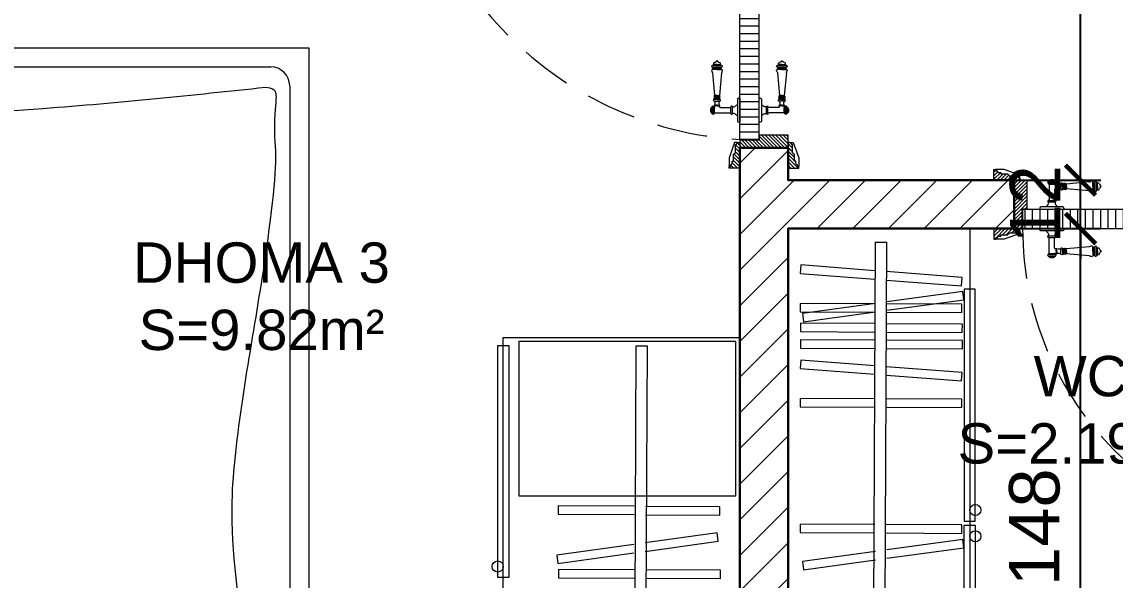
# Model space of a CAD drawing. Header units: centimetres. Extents: x 99002 to 104403, y -55119 to -48358.
# Drawn here: x 99974.4 to 100245.4, y -51526.5 to -51388.1 of the extents above; entities that cross this region are included whole.
import ezdxf

# ---------------------------------------------------------------- set-up
doc = ezdxf.new("R2010")
doc.units = ezdxf.units.CM
doc.header["$LTSCALE"] = 50
doc.header["$MEASUREMENT"] = 0
doc.linetypes.add('CACHE', pattern=[0.375, 0.25, -0.125])
doc.layers.get('0').update_dxf_attribs({"color": 8})
doc.layers.add('COTE 50ème', color=1, linetype='Continuous')
doc.layers.add('DEMOL', color=7, linetype='Continuous', lineweight=60, true_color=0xb38600)
for name, color, linetype, lineweight in [('door', 44, 'Continuous', 5), ('MACONNERIE COUPE', 7, 'Continuous', 30), ('MACONNERIE HACHURE', 253, 'Continuous', 13), ('mobilimi', 8, 'Continuous', 9)]:
    doc.layers.add(name, color=color, linetype=linetype, lineweight=lineweight)
doc.styles.add('RS_TEXT_1.50', font='arial.ttf', dxfattribs={"height": 12.5})
doc.styles.add('RS_TXT_50', font='arial.ttf', dxfattribs={"height": 12.5})
doc.dimstyles.new('RS_50CM_LINEAIRE', dxfattribs={"dimscale": 5, "dimtxt": 12.5, "dimasz": 1.5, "dimexe": 1, "dimexo": 2.5, "dimgap": 1, "dimtad": 1, "dimdec": 1, "dimrnd": 0.5, "dimdsep": 46, "dimtxsty": 'RS_TXT_50', "dimblk1": 'ARCHTICK', "dimblk2": 'ARCHTICK', "dimsah": 1, "dimcen": 2.5, "dimdle": 1, "dimclrt": 4, "dimadec": 0, "dimazin": 2, "dimtfac": 1, "dimtdec": 1, "dimtix": 1, "dimtmove": 2, "dimatfit": 3, "dimfxl": 1, "dimtolj": 1, "dimtzin": 0, "dimarcsym": 0})

# ---------------------------------------------------------------- blocks, each defined once
blk = doc.blocks.new('door900')
at = {"color": 0}
for p, q in [((-9.3, 67.7), (9.3, 67.7)), ((9.3, 65.2), (-9.3, 65.2)), ((-6.8, 71.5), (-6.8, 70.2)), ((-5.5, 71.5), (-6.8, 71.5)), ((-6.8, 70.2), (6.8, 70.2)), ((-6.8, 62.7), (-6.8, 24)), ((-6.8, 62.7), (6.8, 62.7)), ((-5.5, 71.5), (5.5, 71.5)), ((5.5, 71.5), (6.8, 71.5)), ((6.8, 71.5), (6.8, 70.2)), ((8.7, 62.7), (6.8, 62.7)), ((10.5, 56.8), (10.5, 62.5)), ((10.5, 56.8), (10.5, 51.1)), ((12.7, 56.8), (12.7, 62.5)), ((12.7, 56.8), (12.7, 51.1)), ((22.5, 63.8), (22.5, 49.8)), ((26.5, 56.8), (26.5, 63.8)), ((26.5, 63.8), (29.1, 63.8)), ((26.5, 63.8), (29.1, 63.8)), ((26.5, 56.8), (26.5, 49.8)), ((29.1, 63.8), (29.1, 62.8)), ((29.1, 62.8), (29.1, 56.8)), ((29.1, 50.8), (29.1, 56.8)), ((31.1, 62.8), (31.1, 56.8)), ((31.1, 50.8), (31.1, 56.8)), ((34.1, 56.8), (34.1, 62.8)), ((34.1, 62.8), (34.1, 56.8)), ((34.1, 50.8), (34.1, 56.8)), ((34.1, 56.8), (34.1, 50.8)), ((92.8, 68.1), (36.2, 62.8)), ((36.2, 56.8), (36.2, 62.8)), ((36.2, 56.8), (36.2, 50.8)), ((101.2, 67.3), (103.2, 68)), ((101.2, 56.8), (101.2, 67.3)), ((101.2, 56.8), (101.2, 46.3)), ((103.2, 68), (103.2, 67.7)), ((103.2, 56.8), (103.2, 68)), ((103.2, 56.8), (103.2, 46.3)), ((106.5, 68), (105.5, 67.3)), ((105.5, 56.8), (105.5, 67.3)), ((105.5, 56.8), (105.5, 46.3)), ((106.5, 56.8), (106.5, 68)), ((106.5, 56.8), (106.5, 45.7)), ((110.7, 68), (111.8, 67.3)), ((110.7, 56.8), (110.7, 68)), ((110.7, 56.8), (110.7, 45.7)), ((111.8, 56.8), (111.8, 67.3)), ((111.8, 66.2), (113.3, 66.2)), ((111.8, 56.8), (111.8, 46.3)), ((113.3, 56.8), (113.3, 66.2)), ((113.3, 56.8), (113.3, 47.5)), ((120.5, 56.8), (120.5, 58.6)), ((120.5, 56.8), (120.5, 55)), ((6.8, 49.1), (6.8, 24)), ((8.7, 50.9), (8.7, 50.9)), ((26.5, 49.8), (29.1, 49.8)), ((26.5, 49.8), (29.1, 49.8)), ((29.1, 50.8), (29.1, 49.8)), ((29.1, 49.8), (29.1, 49.8)), ((92.8, 45.5), (36.2, 50.8)), ((101.2, 46.3), (103.2, 45.7)), ((103.2, 45.9), (103.2, 45.7)), ((106.5, 45.7), (105.5, 46.3)), ((110.7, 45.7), (111.8, 46.3)), ((111.8, 47.5), (113.3, 47.5)), ((-30, 3), (-30, 0)), ((30, 0), (-30, 0)), ((27, 6), (-27, 6)), ((-8.3, 22.3), (8.3, 22.3)), ((-8.3, 18.3), (8.3, 18.3)), ((30, 3), (30, 0))]:
    blk.add_line(p, q, dxfattribs=at)
for centre, radius, start, end in [((-9.3, 66.5), 1.25, 90, 270), ((-6.8, 67.7), 2.51, 90.115, 179.885), ((-6.8, 65.2), 2.51, 180.115, 269.885), ((0, 64), 9.29, 53.4104, 126.5896), ((6.8, 67.7), 2.51, 0.115, 89.885), ((6.8, 65.2), 2.51, 270.115, 359.885), ((8.6, 64.9), 2.15, 272.7029, 297.6142), ((9.3, 66.5), 1.25, 270, 90), ((10, 62.5), 0.561, 3.7097, 127.9634), ((11.6, 62.5), 1.1, 0.0106, 179.9894), ((16.7, 70.5), 8.83, 243.5466, 311.3694), ((24.5, 63.7), 2.01, 4.1469, 175.8531), ((30.1, 62.8), 1.03, 0, 180.0014), ((32.6, 62.8), 1.48, 0, 180), ((35.2, 62.8), 1.03, 0, 180), ((32.6, 62.8), 1.48, 1.563306237032948e-10, 2.08440831604393e-10), ((93.1, 72.5), 4.4, 266.3976, 315.6468), ((98.3, 67.4), 2.89, 358.3861, 135.6468), ((104.3, 67.6), 1.15, 170.914, 348.1019), ((108.6, 68), 2.1, 0, 180), ((115.5, 62.5), 2.84, 13.4568, 140.4953), ((127.9, 65.2), 9.88, 191.9991, 221.6757), ((127.9, 48.5), 9.88, 138.3243, 168.0009), ((120.5, 56.8), 1.79, 0, 90), ((120.5, 56.8), 1.79, 270, 0), ((8.7, 49), 1.91, 88.7426, 178.1515), ((8.6, 48.8), 2.15, 62.3858, 87.2971), ((10, 51.1), 0.561, 232.0366, 356.2903), ((11.6, 51.1), 1.1, 180.0106, 359.9894), ((16.7, 43.2), 8.83, 48.6306, 116.4534), ((24.5, 50), 2.01, 184.1469, 355.8531), ((30.1, 50.8), 1.03, 179.9972, 0), ((32.6, 50.8), 1.48, 180, 0), ((35.2, 50.8), 1.03, 180, 0), ((93.1, 41.1), 4.4, 44.3532, 93.6024), ((98.3, 46.2), 2.89, 224.3532, 1.6139), ((104.3, 46.1), 1.15, 11.8981, 189.086), ((108.6, 45.7), 2.1, 180, 0), ((115.5, 51.2), 2.84, 219.5047, 346.5432), ((-27, 3), 3, 90, 180), ((-6.8, 6), 6, 130.5908, 180), ((-16.6, 16.6), 8.41, 314.3689, 12.0705), ((-8.3, 20.3), 2, 90, 270), ((-8.5, 24), 1.71, 275.059, 359.7825), ((8.5, 24), 1.71, 180.2175, 264.941), ((16.6, 16.6), 8.41, 167.9295, 225.6311), ((8.3, 20.3), 2, 270, 90), ((6.8, 6), 6, 0, 49.4092), ((27, 3), 3, 0, 90)]:
    blk.add_arc(centre, radius, start, end, dxfattribs=at)
blk = doc.blocks.new('_ArchTick')
at = {"color": 0, "linetype": 'ByBlock', "const_width": 0.15}
blk.add_lwpolyline([(-0.5, -0.5), (0.5, 0.5)], dxfattribs=at)
blk = doc.blocks.new('*D1086')
at = {"layer": 'COTE 50ème', "color": 0, "lineweight": -2, "ltscale": 0.5, "transparency": 16777216}
for p, q in [((100236.8, -51592.36), (100236.8, -51434.36)), ((100210.9, -51439.36), (100241.8, -51439.36)), ((100206.08, -51587.36), (100241.8, -51587.36))]:
    blk.add_line(p, q, dxfattribs=at)
at = {"layer": 'Defpoints', "color": 0, "ltscale": 0.5, "transparency": 16777216}
for p in [(100198.4, -51439.36), (100236.8, -51439.36), (100193.58, -51587.36)]:
    blk.add_point(p, dxfattribs=at)
at = {"layer": 'COTE 50ème', "color": 0, "lineweight": -2, "ltscale": 0.5, "transparency": 16777216, "xscale": 7.5, "yscale": 7.5, "zscale": 7.5}
for p, rotation in [((100236.8, -51439.36), 90), ((100236.8, -51587.36), 270)]:
    blk.add_blockref('_ArchTick', p, dxfattribs=dict(at, rotation=rotation))
at = {"layer": 'COTE 50ème', "color": 4, "ltscale": 0.5, "transparency": 16777216, "insert": (100225.42, -51513.36), "char_height": 12.5, "attachment_point": 5, "rotation": 90, "style": 'RS_TXT_50'}
blk.add_mtext('\\A1;148', dxfattribs=at)
blk = doc.blocks.new('*D1087')
at = {"layer": 'COTE 50ème', "color": 0, "lineweight": -2, "ltscale": 0.5, "transparency": 16777216}
for p, q in [((100236.8, -51427.36), (100236.8, -51419.86)), ((100210.9, -51427.36), (100241.8, -51427.36)), ((100236.8, -51439.36), (100236.8, -51427.36)), ((100210.9, -51439.36), (100241.8, -51439.36)), ((100236.8, -51439.36), (100236.8, -51446.86))]:
    blk.add_line(p, q, dxfattribs=at)
at = {"layer": 'Defpoints', "color": 0, "ltscale": 0.5, "transparency": 16777216}
for p in [(100198.4, -51427.36), (100236.8, -51427.36), (100198.4, -51439.36)]:
    blk.add_point(p, dxfattribs=at)
at = {"layer": 'COTE 50ème', "color": 0, "lineweight": -2, "ltscale": 0.5, "transparency": 16777216, "xscale": 7.5, "yscale": 7.5, "zscale": 7.5}
for p, rotation in [((100236.8, -51427.36), 270), ((100236.8, -51439.36), 90)]:
    blk.add_blockref('_ArchTick', p, dxfattribs=dict(at, rotation=rotation))
at = {"layer": 'COTE 50ème', "color": 4, "ltscale": 0.5, "transparency": 16777216, "insert": (100225.53, -51433.36), "char_height": 12.5, "attachment_point": 5, "rotation": 90, "style": 'RS_TXT_50'}
blk.add_mtext('\\A1;12', dxfattribs=at)
blk = doc.blocks.new('*D1088')
at = {"layer": 'COTE 50ème', "color": 0, "lineweight": -2, "ltscale": 0.5, "transparency": 16777216}
for p, q in [((100236.8, -51432.36), (100236.8, -51312.36)), ((100188.34, -51317.36), (100241.8, -51317.36)), ((100210.9, -51427.36), (100241.8, -51427.36))]:
    blk.add_line(p, q, dxfattribs=at)
at = {"layer": 'Defpoints', "color": 0, "ltscale": 0.5, "transparency": 16777216}
for p in [(100175.84, -51317.36), (100236.8, -51317.36), (100198.4, -51427.36)]:
    blk.add_point(p, dxfattribs=at)
at = {"layer": 'COTE 50ème', "color": 0, "lineweight": -2, "ltscale": 0.5, "transparency": 16777216, "xscale": 7.5, "yscale": 7.5, "zscale": 7.5}
for p, rotation in [((100236.8, -51317.36), 90), ((100236.8, -51427.36), 270)]:
    blk.add_blockref('_ArchTick', p, dxfattribs=dict(at, rotation=rotation))
at = {"layer": 'COTE 50ème', "color": 4, "ltscale": 0.5, "transparency": 16777216, "insert": (100225.42, -51372.36), "char_height": 12.5, "attachment_point": 5, "rotation": 90, "style": 'RS_TXT_50'}
blk.add_mtext('\\A1;110', dxfattribs=at)

msp = doc.modelspace()

# ---------------------------------------------------------------- hatches: boundary and pattern name
at = {"layer": 'door'}
h = msp.add_hatch(dxfattribs=at)
h.set_pattern_fill('ANSI31', color=256, scale=15, angle=675)
h.set_pattern_definition([(360, (799.9394, -4157.9047), (1e-15, 1.875), [])])
h.paths.add_polyline_path([(100157.11, -51329.46), (100157.11, -51417.27), (100152.39, -51417.27), (100152.39, -51329.46)])
h = msp.add_hatch(dxfattribs=at)
h.set_pattern_fill('ANSI31', color=256, scale=5, angle=1170)
h.set_pattern_definition([(135, (44847.3718, -197666.61976), (-0.4419417382, -0.4419417382), [])])
h.paths.add_polyline_path([(100164.34, -51419.36), (100164.34, -51416.22), (100157.16, -51416.22), (100157.16, -51417.48), (100152.34, -51417.48), (100152.34, -51419.36)])
edge = h.paths.add_edge_path()
edge.add_line((100166.23, -51423.11), (100166.23, -51422.7))
edge.add_line((100166.23, -51422.7), (100165.91, -51422.7))
edge.add_line((100165.91, -51422.7), (100165.91, -51420.93))
edge.add_line((100165.91, -51420.93), (100165.7, -51420.93))
edge.add_arc((100165.39, -51420.93), 0.314, 360, 450)
edge.add_line((100165.39, -51420.62), (100165.39, -51418.52))
edge.add_line((100165.39, -51418.52), (100165.18, -51418.52))
edge.add_arc((100164.87, -51418.52), 0.314, 360, 450)
edge.add_line((100164.87, -51418.21), (100164.87, -51418))
edge.add_line((100164.87, -51418), (100164.34, -51418))
edge.add_line((100164.34, -51418), (100164.34, -51424.36))
edge.add_line((100164.34, -51424.36), (100166.96, -51424.36))
edge.add_line((100166.96, -51424.36), (100166.96, -51423.95))
edge.add_line((100166.96, -51423.95), (100166.65, -51423.95))
edge.add_line((100166.65, -51423.95), (100166.65, -51423.53))
edge.add_arc((100166.65, -51423.11), 0.419, 180, 270, ccw=False)
edge = h.paths.add_edge_path()
edge.add_line((100150.46, -51423.11), (100150.46, -51422.7))
edge.add_line((100150.46, -51422.7), (100150.77, -51422.7))
edge.add_line((100150.77, -51422.7), (100150.77, -51420.93))
edge.add_line((100150.77, -51420.93), (100150.98, -51420.93))
edge.add_arc((100151.29, -51420.93), 0.314, 90, 180, ccw=False)
edge.add_line((100151.29, -51420.62), (100151.29, -51418.52))
edge.add_line((100151.29, -51418.52), (100151.5, -51418.52))
edge.add_arc((100151.82, -51418.52), 0.314, 90, 180, ccw=False)
edge.add_line((100151.82, -51418.21), (100151.82, -51418))
edge.add_line((100151.82, -51418), (100152.34, -51418))
edge.add_line((100152.34, -51418), (100152.34, -51424.36))
edge.add_line((100152.34, -51424.36), (100149.72, -51424.36))
edge.add_line((100149.72, -51424.36), (100149.72, -51423.95))
edge.add_line((100149.72, -51423.95), (100150.04, -51423.95))
edge.add_line((100150.04, -51423.95), (100150.04, -51423.53))
edge.add_arc((100150.04, -51423.11), 0.419, 270, 360)
h = msp.add_hatch(dxfattribs=at)
h.set_pattern_fill('ANSI31', color=256, scale=5, angle=1080)
h.set_pattern_definition([(45, (-47606.9268, 3877.60796), (-0.4419417382, 0.4419417382), [])])
h.paths.add_polyline_path([(100220.35, -51427.36), (100223.5, -51427.36), (100223.5, -51434.54), (100222.24, -51434.54), (100222.24, -51439.36), (100220.35, -51439.36)])
edge = h.paths.add_edge_path()
edge.add_line((100216.6, -51425.48), (100217.02, -51425.48))
edge.add_line((100217.02, -51425.48), (100217.02, -51425.79))
edge.add_line((100217.02, -51425.79), (100218.78, -51425.79))
edge.add_line((100218.78, -51425.79), (100218.78, -51426))
edge.add_arc((100218.78, -51426.31), 0.314, 360, 450, ccw=False)
edge.add_line((100219.1, -51426.31), (100221.19, -51426.31))
edge.add_line((100221.19, -51426.31), (100221.19, -51426.52))
edge.add_arc((100221.19, -51426.84), 0.314, 360, 450, ccw=False)
edge.add_line((100221.51, -51426.84), (100221.72, -51426.84))
edge.add_line((100221.72, -51426.84), (100221.72, -51427.36))
edge.add_line((100221.72, -51427.36), (100215.35, -51427.36))
edge.add_line((100215.35, -51427.36), (100215.35, -51424.74))
edge.add_line((100215.35, -51424.74), (100215.76, -51424.74))
edge.add_line((100215.76, -51424.74), (100215.76, -51425.06))
edge.add_line((100215.76, -51425.06), (100216.18, -51425.06))
edge.add_arc((100216.6, -51425.06), 0.419, 180, 270)
edge = h.paths.add_edge_path()
edge.add_line((100216.6, -51441.25), (100217.02, -51441.25))
edge.add_line((100217.02, -51441.25), (100217.02, -51440.93))
edge.add_line((100217.02, -51440.93), (100218.78, -51440.93))
edge.add_line((100218.78, -51440.93), (100218.78, -51440.72))
edge.add_arc((100218.78, -51440.41), 0.314, 270, 360)
edge.add_line((100219.1, -51440.41), (100221.19, -51440.41))
edge.add_line((100221.19, -51440.41), (100221.19, -51440.2))
edge.add_arc((100221.19, -51439.89), 0.314, 270, 360)
edge.add_line((100221.51, -51439.89), (100221.72, -51439.89))
edge.add_line((100221.72, -51439.89), (100221.72, -51439.36))
edge.add_line((100221.72, -51439.36), (100215.35, -51439.36))
edge.add_line((100215.35, -51439.36), (100215.35, -51441.98))
edge.add_line((100215.35, -51441.98), (100215.76, -51441.98))
edge.add_line((100215.76, -51441.98), (100215.76, -51441.67))
edge.add_line((100215.76, -51441.67), (100216.18, -51441.67))
edge.add_arc((100216.6, -51441.67), 0.419, 450, 540, ccw=False)
h = msp.add_hatch(dxfattribs=at)
h.set_pattern_fill('ANSI31', color=256, scale=15, angle=585)
h.set_pattern_definition([(270, (145901.7883, 47925.0404), (1.875, -2e-15), [])])
h.paths.add_polyline_path([(100300.25, -51434.6), (100222.45, -51434.6), (100222.45, -51439.31), (100300.25, -51439.31)])
at = {"layer": 'MACONNERIE HACHURE'}
h = msp.add_hatch(dxfattribs=at)
h.set_pattern_fill('ANSI31', color=256, scale=50, style=0)
h.set_pattern_definition([(45, (0, 5835.283), (-4.41941738, 4.41941738), [])])
h.paths.add_polyline_path([(101144.34, -51327.36), (101124.34, -51327.36), (101124.34, -51297.36), (101144.34, -51297.36)])
h.paths.add_polyline_path([(100644.34, -51327.36), (100664.34, -51327.36), (100664.34, -51297.36), (100644.34, -51297.36)])
h.paths.add_polyline_path([(101224.34, -50332.36), (101199.34, -50332.36), (101199.34, -50238.36), (101224.34, -50238.36)])
h.paths.add_polyline_path([(101224.34, -50357.36), (101199.34, -50357.36), (101199.34, -50513.36), (101147.34, -50513.36), (101147.34, -50535.36), (101159.34, -50535.36), (101159.34, -50525.36), (101284.34, -50525.36), (101284.34, -50513.36), (101224.34, -50513.36)])
h.paths.add_polyline_path([(100564.34, -50332.36), (100589.34, -50332.36), (100589.34, -50238.36), (100564.34, -50238.36)])
h.paths.add_polyline_path([(101329.34, -50332.36), (101499.34, -50332.36), (101499.34, -50357.36), (101329.34, -50357.36)])
h.paths.add_polyline_path([(101624.34, -49932.36), (101524.34, -49932.36), (101524.34, -49907.36), (101624.34, -49907.36)])
h.paths.add_polyline_path([(101284.34, -49932.36), (101344.34, -49932.36), (101344.34, -49907.36), (101259.34, -49907.36), (101259.34, -49972.36), (101224.34, -49972.36), (101224.34, -49997.36), (101284.34, -49997.36)])
h.paths.add_polyline_path([(101964.34, -50062.36), (101964.34, -49997.36), (101859.34, -49997.36), (101859.34, -49932.36), (101804.34, -49932.36), (101804.34, -49907.36), (101884.34, -49907.36), (101884.34, -49972.36), (101994.34, -49972.36), (101994.34, -50037.36), (102012.19, -50037.36), (102012.19, -50062.36)])
h.paths.add_polyline_path([(101994.34, -50332.36), (101969.34, -50332.36), (101969.34, -50299.36), (101994.34, -50299.36)])
h.paths.add_polyline_path([(100164.34, -49932.36), (100264.34, -49932.36), (100264.34, -49907.36), (100164.34, -49907.36)])
h.paths.add_polyline_path([(100504.34, -49932.36), (100444.34, -49932.36), (100444.34, -49907.36), (100529.34, -49907.36), (100529.34, -49972.36), (100564.34, -49972.36), (100564.34, -49997.36), (100504.34, -49997.36)])
h.paths.add_polyline_path([(99824.34, -50062.36), (99824.34, -49997.36), (99929.34, -49997.36), (99929.34, -49932.36), (99984.34, -49932.36), (99984.34, -49907.36), (99904.34, -49907.36), (99904.34, -49972.36), (99794.34, -49972.36), (99794.34, -50037.36), (99776.49, -50037.36), (99776.49, -50062.36)])
h.paths.add_polyline_path([(99794.34, -50332.36), (99819.34, -50332.36), (99819.34, -50299.36), (99794.34, -50299.36)])
h.paths.add_polyline_path([(100121.34, -50332.36), (100104.34, -50332.21), (100104.34, -50357.21), (100121.34, -50357.36)])
h.paths.add_polyline_path([(101667.34, -50332.36), (101684.34, -50332.21), (101684.34, -50357.21), (101667.34, -50357.36)])
h.paths.add_polyline_path([(101969.34, -50417.36), (101994.34, -50417.36), (101994.34, -50357.36), (101969.34, -50357.36)])
h.paths.add_polyline_path([(101499.34, -51305.36), (101509.34, -51305.36), (101509.34, -51317.36), (101469.34, -51317.36), (101469.34, -51305.36), (101479.34, -51305.36), (101479.34, -50987.36), (101309.34, -50987.36), (101309.34, -51305.36), (101387.35, -51305.36), (101387.35, -51317.36), (101289.34, -51317.36), (101289.34, -50957.36), (101859.34, -50957.36), (101859.34, -50912.36), (101884.34, -50912.36), (101884.34, -50962.36), (101994.34, -50962.36), (101994.34, -50982.36), (101884.34, -50982.36), (101884.34, -51032.36), (101859.34, -51032.36), (101859.34, -50987.36), (101499.34, -50987.36)])
h.paths.add_polyline_path([(100459.34, -50332.36), (100289.34, -50332.36), (100289.34, -50357.36), (100459.34, -50357.36)])
h.paths.add_polyline_path([(100164.34, -50363.36), (100164.34, -50358.36), (100216.34, -50358.36), (100216.34, -50357.36), (100221.34, -50357.36), (100221.34, -50363.36)])
h.paths.add_polyline_path([(100714.18, -51192.36), (100664.34, -51192.36), (100664.34, -51152.36), (100714.18, -51152.36)])
h.paths.add_polyline_path([(100874.34, -51192.36), (100834.34, -51192.36), (100834.34, -51152.36), (100874.34, -51152.36)])
h.paths.add_polyline_path([(100734.34, -51547.36), (100644.34, -51547.36), (100644.34, -51487.36), (100491.34, -51487.36), (100491.34, -51750.36), (100479.34, -51750.36), (100479.34, -51612.36), (100469.34, -51612.36), (100469.34, -51600.36), (100479.34, -51600.36), (100479.34, -51462.36), (100644.34, -51462.36), (100644.34, -51427.36), (100664.34, -51427.36), (100664.34, -51511.36), (100734.34, -51511.36), (100734.34, -51462.36), (100769.34, -51462.36), (100769.34, -51482.36), (100759.34, -51482.36), (100759.34, -51532.36), (100734.34, -51532.36), (100734.34, -51516.36), (100664.34, -51516.36), (100664.34, -51542.36), (100734.34, -51542.36)])
h.paths.add_polyline_path([(99929.34, -51940.47), (99904.34, -51940.47), (99904.34, -51987.36), (99929.34, -51987.36)])
h.paths.add_polyline_path([(100289.34, -51305.36), (100279.34, -51305.36), (100279.34, -51317.36), (100319.34, -51317.36), (100319.34, -51305.36), (100309.34, -51305.36), (100309.34, -50987.36), (100479.34, -50987.36), (100479.34, -51305.36), (100401.33, -51305.36), (100401.33, -51317.36), (100499.34, -51317.36), (100499.34, -50957.36), (99929.34, -50957.36), (99929.34, -50912.36), (99904.34, -50912.36), (99904.34, -50962.36), (99794.34, -50962.36), (99794.34, -50982.36), (99904.34, -50982.36), (99904.34, -51032.36), (99929.34, -51032.36), (99929.34, -50987.36), (100289.34, -50987.36)])
h.paths.add_polyline_path([(99819.34, -50417.36), (99794.34, -50417.36), (99794.34, -50357.36), (99819.34, -50357.36)])
h.paths.add_polyline_path([(100564.34, -50357.36), (100589.34, -50357.36), (100589.34, -50513.36), (100641.34, -50513.36), (100641.34, -50535.36), (100629.34, -50535.36), (100629.34, -50525.36), (100504.34, -50525.36), (100504.34, -50513.36), (100564.34, -50513.36)])
h.paths.add_polyline_path([(100589.34, -50162.36), (100589.34, -50142.36), (100639.34, -50142.36), (100639.34, -50022.36), (100664.34, -50022.36), (100664.34, -50137.36), (100681.84, -50137.36), (100681.84, -50162.36)])
h.paths.add_polyline_path([(99929.34, -51612.36), (99929.34, -51670.47), (99904.34, -51670.47), (99904.34, -51617.36), (99794.34, -51617.36), (99794.34, -51527.36), (99819.34, -51527.36), (99819.34, -51592.36), (100152.34, -51592.36), (100152.34, -51419.36), (100164.34, -51419.36), (100164.34, -51427.36), (100220.34, -51427.36), (100220.34, -51439.36), (100164.34, -51439.36), (100164.34, -51587.36), (100312.34, -51587.36), (100312.34, -51439.36), (100302.34, -51439.36), (100302.34, -51427.36), (100324.34, -51427.36), (100324.34, -51600.36), (100377.21, -51600.36), (100377.21, -51612.36)])
h.paths.add_polyline_path([(100164.34, -51285.36), (100164.34, -51305.36), (100187.34, -51305.36), (100187.34, -51317.36), (100164.34, -51317.36), (100164.34, -51327.36), (100152.34, -51327.36), (100152.34, -51297.36), (99929.34, -51297.36), (99929.34, -51285.36)])
h.paths.add_polyline_path([(100729.34, -50647.36), (100729.34, -50635.36), (100641.34, -50635.36), (100641.34, -50627.36), (100629.34, -50627.36), (100629.34, -50647.36)])
h.paths.add_polyline_path([(99819.34, -51297.36), (99794.34, -51297.36), (99794.34, -51347.36), (99819.34, -51347.36)])
h.paths.add_polyline_path([(99819.34, -50647.36), (99794.34, -50647.36), (99794.34, -50597.36), (99819.34, -50597.36)])
h.paths.add_polyline_path([(99929.34, -51247.36), (99904.34, -51247.36), (99904.34, -51192.47), (99929.34, -51192.47)], flags=17)
h.paths.add_polyline_path([(99929.34, -50697.36), (99904.34, -50697.36), (99904.34, -50752.25), (99929.34, -50752.25)])
h.paths.add_polyline_path([(101074.51, -51192.36), (101124.34, -51192.36), (101124.34, -51152.36), (101074.51, -51152.36)])
h.paths.add_polyline_path([(100914.34, -51192.36), (100954.34, -51192.36), (100954.34, -51152.36), (100914.34, -51152.36)])
h.paths.add_polyline_path([(100759.34, -52012.36), (100779.34, -52012.36), (100779.34, -52037.36), (100759.34, -52037.36)])
h.paths.add_polyline_path([(100444.34, -52012.36), (100444.34, -52037.36), (100624.34, -52037.36), (100624.34, -52012.36), (100491.34, -52012.36), (100491.34, -51842.36), (100479.34, -51842.36), (100479.34, -52012.36)])
h.paths.add_polyline_path([(101054.34, -51547.36), (101144.34, -51547.36), (101144.34, -51487.36), (101297.34, -51487.36), (101297.34, -51752.36), (101309.34, -51752.36), (101309.34, -51612.36), (101319.34, -51612.36), (101319.34, -51600.36), (101309.34, -51600.36), (101309.34, -51462.36), (101144.34, -51462.36), (101144.34, -51427.36), (101124.34, -51427.36), (101124.34, -51511.36), (101054.34, -51511.36), (101054.34, -51462.36), (100869.34, -51462.36), (100869.34, -51482.36), (101029.34, -51482.36), (101029.34, -51532.36), (101054.34, -51532.36), (101054.34, -51516.36), (101124.34, -51516.36), (101124.34, -51542.36), (101054.34, -51542.36)])
h.paths.add_polyline_path([(101859.34, -51940.47), (101884.34, -51940.47), (101884.34, -51987.36), (101859.34, -51987.36)])
h.paths.add_polyline_path([(100879.34, -50162.36), (100861.84, -50162.36), (100861.84, -50137.36), (100879.34, -50137.36), (100879.34, -49972.36), (100909.34, -49972.36), (100909.34, -50137.36), (100926.84, -50137.36), (100926.84, -50162.36), (100909.34, -50162.36), (100909.34, -50635.36), (100977.34, -50635.36), (100977.34, -50647.36), (100909.34, -50647.36), (100909.34, -50822.36), (100879.34, -50822.36), (100879.34, -50647.36), (100811.34, -50647.36), (100811.34, -50635.36), (100879.34, -50635.36)])
h.paths.add_polyline_path([(101199.34, -50162.36), (101199.34, -50142.36), (101149.34, -50142.36), (101149.34, -50022.36), (101124.34, -50022.36), (101124.34, -50137.36), (101106.84, -50137.36), (101106.84, -50162.36)])
h.paths.add_polyline_path([(99929.34, -52012.36), (99984.34, -52012.36), (99984.34, -52037.36), (99929.34, -52037.36)])
h.paths.add_polyline_path([(100164.34, -52012.36), (100164.34, -52037.36), (100264.34, -52037.36), (100264.34, -52012.36)])
h.paths.add_polyline_path([(100879.34, -52012.36), (101029.34, -52012.36), (101029.34, -52037.36), (100879.34, -52037.36)])
h.paths.add_polyline_path([(101164.34, -52012.36), (101297.34, -52012.36), (101297.34, -51842.36), (101309.34, -51842.36), (101309.34, -52012.36), (101859.34, -52012.36), (101859.34, -52037.36), (101164.34, -52037.36)])
h.paths.add_polyline_path([(101859.34, -51612.36), (101859.34, -51670.47), (101884.34, -51670.47), (101884.34, -51617.36), (101994.34, -51617.36), (101994.34, -51527.36), (101969.34, -51527.36), (101969.34, -51592.36), (101636.34, -51592.36), (101636.34, -51419.36), (101624.34, -51419.36), (101624.34, -51427.36), (101568.34, -51427.36), (101568.34, -51439.36), (101624.34, -51439.36), (101624.34, -51587.36), (101476.34, -51587.36), (101476.34, -51439.36), (101486.34, -51439.36), (101486.34, -51427.36), (101464.34, -51427.36), (101464.34, -51600.36), (101411.48, -51600.36), (101411.48, -51612.36)])
h.paths.add_polyline_path([(101624.34, -51285.36), (101624.34, -51305.36), (101601.34, -51305.36), (101601.34, -51317.36), (101624.34, -51317.36), (101624.34, -51327.36), (101636.34, -51327.36), (101636.34, -51297.36), (101859.34, -51297.36), (101859.34, -51285.36)])
h.paths.add_polyline_path([(101059.34, -50647.36), (101059.34, -50635.36), (101147.34, -50635.36), (101147.34, -50627.36), (101159.34, -50627.36), (101159.34, -50647.36)])
h.paths.add_polyline_path([(101969.34, -51297.36), (101994.34, -51297.36), (101994.34, -51347.36), (101969.34, -51347.36)])
h.paths.add_polyline_path([(101969.34, -50647.36), (101994.34, -50647.36), (101994.34, -50597.36), (101969.34, -50597.36)])
h.paths.add_polyline_path([(101859.34, -51247.36), (101884.34, -51247.36), (101884.34, -51192.47), (101859.34, -51192.47)], flags=17)
h.paths.add_polyline_path([(101859.34, -50697.36), (101884.34, -50697.36), (101884.34, -50752.25), (101859.34, -50752.25)])

# ---------------------------------------------------------------- linework, layer by layer
at = {"layer": 'door'}
for points in [[(100157.11, -51329.46), (100157.11, -51417.27), (100152.39, -51417.27), (100152.39, -51329.46), (100157.11, -51329.46)], [(100164.34, -51419.36), (100164.34, -51416.22), (100157.16, -51416.22), (100157.16, -51417.48), (100152.34, -51417.48), (100152.34, -51419.36), (100164.34, -51419.36)], [(100151.82, -51418), (100151.08, -51418), (100149.72, -51421.86), (100149.72, -51423.95)], [(100164.87, -51418), (100165.6, -51418), (100166.96, -51421.86), (100166.96, -51423.95)], [(100221.72, -51426.84), (100221.72, -51426.11), (100217.86, -51424.74), (100215.76, -51424.74)], [(100220.35, -51427.36), (100223.5, -51427.36), (100223.5, -51434.54), (100222.24, -51434.54), (100222.24, -51439.36), (100220.35, -51439.36), (100220.35, -51427.36)], [(100300.25, -51434.6), (100222.45, -51434.6), (100222.45, -51439.31), (100300.25, -51439.31), (100300.25, -51434.6)], [(100221.72, -51439.89), (100221.72, -51440.62), (100217.86, -51441.98), (100215.76, -51441.98)]]:
    msp.add_lwpolyline(points, dxfattribs=at)
for points in [[(100150.46, -51423.11), (100150.46, -51422.7), (100150.77, -51422.7), (100150.77, -51420.93), (100150.98, -51420.93, -0.414214), (100151.29, -51420.62), (100151.29, -51418.52), (100151.5, -51418.52, -0.414214), (100151.82, -51418.21), (100151.82, -51418), (100152.34, -51418), (100152.34, -51424.36), (100149.72, -51424.36), (100149.72, -51423.95), (100150.04, -51423.95), (100150.04, -51423.53, 0.414214), (100150.46, -51423.11)], [(100166.23, -51423.11), (100166.23, -51422.7), (100165.91, -51422.7), (100165.91, -51420.93), (100165.7, -51420.93, 0.414214), (100165.39, -51420.62), (100165.39, -51418.52), (100165.18, -51418.52, 0.414214), (100164.87, -51418.21), (100164.87, -51418), (100164.34, -51418), (100164.34, -51424.36), (100166.96, -51424.36), (100166.96, -51423.95), (100166.65, -51423.95), (100166.65, -51423.53, -0.414214), (100166.23, -51423.11)], [(100216.6, -51425.48), (100217.02, -51425.48), (100217.02, -51425.79), (100218.78, -51425.79), (100218.78, -51426, -0.414214), (100219.1, -51426.31), (100221.19, -51426.31), (100221.19, -51426.52, -0.414214), (100221.51, -51426.84), (100221.72, -51426.84), (100221.72, -51427.36), (100215.35, -51427.36), (100215.35, -51424.74), (100215.76, -51424.74), (100215.76, -51425.06), (100216.18, -51425.06, 0.414214), (100216.6, -51425.48)], [(100216.6, -51441.25), (100217.02, -51441.25), (100217.02, -51440.93), (100218.78, -51440.93), (100218.78, -51440.72, 0.414214), (100219.1, -51440.41), (100221.19, -51440.41), (100221.19, -51440.2, 0.414214), (100221.51, -51439.89), (100221.72, -51439.89), (100221.72, -51439.36), (100215.35, -51439.36), (100215.35, -51441.98), (100215.76, -51441.98), (100215.76, -51441.67), (100216.18, -51441.67, -0.414214), (100216.6, -51441.25)]]:
    msp.add_lwpolyline(points, format="xyb", dxfattribs=at)
at = {"layer": 'door', "linetype": 'CACHE'}
for centre, radius, start, end in [((100157.34, -51329.37), 88.04, 180.0583, 266.7816), ((100300.25, -51439.31), 77.8, 180, 270)]:
    msp.add_arc(centre, radius, start, end, dxfattribs=at)
at = {"layer": 'MACONNERIE COUPE'}
msp.add_lwpolyline([(99929.34, -51612.36), (99929.34, -51670.47), (99904.34, -51670.47), (99904.34, -51617.36), (99794.34, -51617.36), (99794.34, -51527.36), (99819.34, -51527.36), (99819.34, -51592.36), (100152.34, -51592.36), (100152.34, -51419.36), (100164.34, -51419.36), (100164.34, -51427.36), (100220.34, -51427.36), (100220.34, -51439.36), (100164.34, -51439.36), (100164.34, -51587.36), (100312.34, -51587.36), (100312.34, -51439.36), (100302.34, -51439.36), (100302.34, -51427.36), (100324.34, -51427.36), (100324.34, -51600.36), (100377.21, -51600.36), (100377.21, -51612.36)], close=True, dxfattribs=at)
at = {"layer": 'mobilimi'}
for p, q in [((99885.98, -51394.57), (100045.52, -51394.57)), ((100045.52, -51394.57), (100045.52, -51592.36)), ((99895.4, -51399.28), (100036.1, -51399.28)), ((100040.81, -51403.99), (100040.81, -51561.56)), ((100185.94, -51442.72), (100185.43, -51551.22)), ((100188.25, -51551.22), (100188.81, -51442.72)), ((100188.81, -51457.49), (100188.81, -51457.48)), ((100126.62, -51468.5), (100126.06, -51584.35)), ((100128.93, -51584.35), (100129.44, -51468.5))]:
    msp.add_line(p, q, dxfattribs=at)
for points in [[(100209.34, -51439.36), (100209.34, -51553.36), (100164.34, -51553.36), (100164.34, -51439.36)], [(100207.97, -51454.38), (100207.97, -51511.86), (100210.72, -51511.86), (100210.72, -51454.38)], [(100093.75, -51586.36), (100093.75, -51466.36), (100152.37, -51466.36), (100152.37, -51586.36)], [(100151.37, -51505.63), (100151.37, -51467.36), (100097.6, -51467.36), (100097.6, -51505.63)], [(100095.13, -51468.38), (100095.13, -51525.86), (100092.37, -51525.86), (100092.37, -51468.38)], [(100207.97, -51551.35), (100207.97, -51512.86), (100210.72, -51512.86), (100210.72, -51551.35)]]:
    msp.add_lwpolyline(points, close=True, dxfattribs=at)
for points in [[(100185.94, -51442.72), (100188.81, -51442.72)], [(100185.82, -51449.81), (100167.48, -51448.39), (100167.32, -51450.46)], [(100167.32, -51450.46), (100185.81, -51451.89)], [(100188.63, -51452.11), (100207.31, -51453.55), (100207.47, -51451.48), (100188.64, -51450.03)], [(100188.77, -51459.62), (100207.89, -51456.99), (100207.61, -51454.93), (100188.78, -51457.53)], [(100185.78, -51458), (100167.31, -51457.91), (100167.3, -51459.98)], [(100167.3, -51459.98), (100185.77, -51460.07)], [(100185.96, -51457.92), (100167.87, -51460.41), (100168.16, -51462.47)], [(100168.16, -51462.47), (100185.95, -51460.01)], [(100188.59, -51460.08), (100207.41, -51460.18), (100207.42, -51458.1), (100188.6, -51458.01)], [(100185.87, -51462.92), (100167.4, -51462.83), (100167.39, -51464.91)], [(100188.68, -51465.01), (100207.5, -51465.1), (100207.51, -51463.03), (100188.69, -51462.94)], [(100167.39, -51464.91), (100185.86, -51465)], [(100185.91, -51466.99), (100167.44, -51466.9), (100167.43, -51468.98)], [(100188.72, -51469.08), (100207.54, -51469.17), (100207.55, -51467.1), (100188.73, -51467.01)], [(100129.44, -51468.5), (100126.62, -51468.5)], [(100167.43, -51468.98), (100185.9, -51469.07)], [(100185.82, -51473.37), (100167.48, -51471.95), (100167.32, -51474.02)], [(100188.63, -51475.67), (100207.31, -51477.11), (100207.47, -51475.04), (100188.64, -51473.59)], [(100167.32, -51474.02), (100185.81, -51475.45)], [(100185.78, -51481.55), (100167.31, -51481.46), (100167.3, -51483.54)], [(100188.59, -51483.64), (100207.41, -51483.73), (100207.42, -51481.66), (100188.6, -51481.57)], [(100167.3, -51483.54), (100185.77, -51483.63)], [(100126.15, -51508.18), (100107.33, -51508.09), (100107.32, -51510.17), (100126.14, -51510.26)], [(100128.96, -51510.27), (100147.43, -51510.36), (100147.44, -51508.29)], [(100147.44, -51508.29), (100128.97, -51508.2)], [(100185.78, -51512.71), (100167.31, -51512.62), (100167.3, -51514.69)], [(100188.59, -51514.8), (100207.41, -51514.89), (100207.42, -51512.81), (100188.6, -51512.72)], [(100128.91, -51519.35), (100147, -51516.86), (100146.71, -51514.8)], [(100146.71, -51514.8), (100128.92, -51517.25)], [(100167.3, -51514.69), (100185.77, -51514.78)], [(100188.77, -51521.08), (100207.89, -51518.45), (100207.61, -51516.39), (100188.78, -51518.99)], [(100126.1, -51517.64), (100106.98, -51520.28), (100107.26, -51522.33), (100126.09, -51519.74)], [(100185.96, -51519.38), (100167.87, -51521.87), (100168.16, -51523.93)], [(100168.16, -51523.93), (100185.95, -51521.47)], [(100126.28, -51523.93), (100107.46, -51523.84), (100107.45, -51525.91), (100126.27, -51526)], [(100129.09, -51526.02), (100147.57, -51526.11), (100147.58, -51524.03)], [(100147.58, -51524.03), (100129.1, -51523.94)]]:
    msp.add_lwpolyline(points, dxfattribs=at)
for centre in [(100210.72, -51509.11), (100210.72, -51515.61), (100092.37, -51523.11)]:
    msp.add_circle(centre, 1.38, dxfattribs=at)
msp.add_arc((100036.1, -51403.99), 4.71, 0, 90, dxfattribs=at)
for points, knots in [([(100034.77, -51404.43), (100016.83, -51406.33), (99975.32, -51410.73), (99926.23, -51412.68), (99897.95, -51404.45), (99904.13, -51423.18), (99910.47, -51446.11), (99940.5, -51492), (99952.12, -51493.83), (99969.29, -51509.39), (99955.82, -51517.2), (99945.79, -51525.8), (99938.17, -51534.82), (99932.89, -51541.81), (99954.19, -51526.57), (99965.95, -51527.25), (99969.08, -51529.84), (99975.66, -51531.7)], [5766.267478, 5766.267478, 5766.267478, 5766.267478, 6326.544882, 7063.125625, 7075.853468, 7104.137891, 7482.255608, 7822.118426, 8365.070605, 8376.683952, 8384.467459, 8620.875161, 8806.816714, 8824.217175, 8839.174614, 9041.086843, 9254.378307, 9254.378307, 9254.378307, 9254.378307]), ([(100018.65, -51549.13), (100021.64, -51549.99), (100025.24, -51550.79), (100030.36, -51551.43), (100028.49, -51531.32), (100023.72, -51508.48), (100033.83, -51456.2), (100038.44, -51419.29), (100036.62, -51416.96), (100037.73, -51404.76), (100035.62, -51404.52), (100034.77, -51404.43)], [3985.05903, 3985.05903, 3985.05903, 3985.05903, 4080.88352, 4095.097586, 4129.948642, 4553.773643, 5047.299708, 5447.379817, 5706.978712, 5742.134282, 5766.267478, 5766.267478, 5766.267478, 5766.267478])]:
    msp.add_open_spline(points, degree=3, knots=knots, dxfattribs=at)

# ---------------------------------------------------------------- block references
at = {"layer": 'door', "yscale": 0.1, "zscale": 0.1}
for p, xscale, rotation in [((100152.39, -51410.03), 0.1, 89.99999999999999), ((100157.11, -51410.03), -0.1, 270), ((100229.69, -51439.31), -0.1, 180)]:
    msp.add_blockref('door900', p, dxfattribs=dict(at, xscale=xscale, rotation=rotation))
at = {"layer": 'door', "xscale": 0.1, "yscale": 0.1, "zscale": 0.1}
msp.add_blockref('door900', (100229.69, -51434.6), dxfattribs=at)

# ---------------------------------------------------------------- texts
at = {"layer": 'DEMOL', "lineweight": -2, "char_height": 10, "width": 93.9293, "attachment_point": 5, "style": 'RS_TEXT_1.50'}
for s, insert in [('DHOMA 3\\PS=9.82m²', (100033.83, -51456.2)), ('WC\\PS=2.19m²', (100236.8, -51484.33))]:
    msp.add_mtext(s, dxfattribs=dict(at, insert=insert))

# ---------------------------------------------------------------- dimensions: what is measured, and where the dimension line sits
at = {"layer": 'COTE 50ème', "ltscale": 0.5}
for base, p1, p2, picture, middle in [((100236.8, -51317.36), (100198.4, -51427.36), (100175.84, -51317.36), '*D1088', (100225.42, -51372.36)), ((100236.8, -51427.36), (100198.4, -51439.36), (100198.4, -51427.36), '*D1087', (100225.53, -51433.36)), ((100236.8, -51439.36), (100193.58, -51587.36), (100198.4, -51439.36), '*D1086', (100225.42, -51513.36))]:
    dim = msp.add_linear_dim(base=base, p1=p1, p2=p2, angle=90, dimstyle='RS_50CM_LINEAIRE', dxfattribs=at)
    dim.commit()
    dim.dimension.update_dxf_attribs({"geometry": picture, "text_midpoint": middle})

doc.saveas('drawing.dxf')
